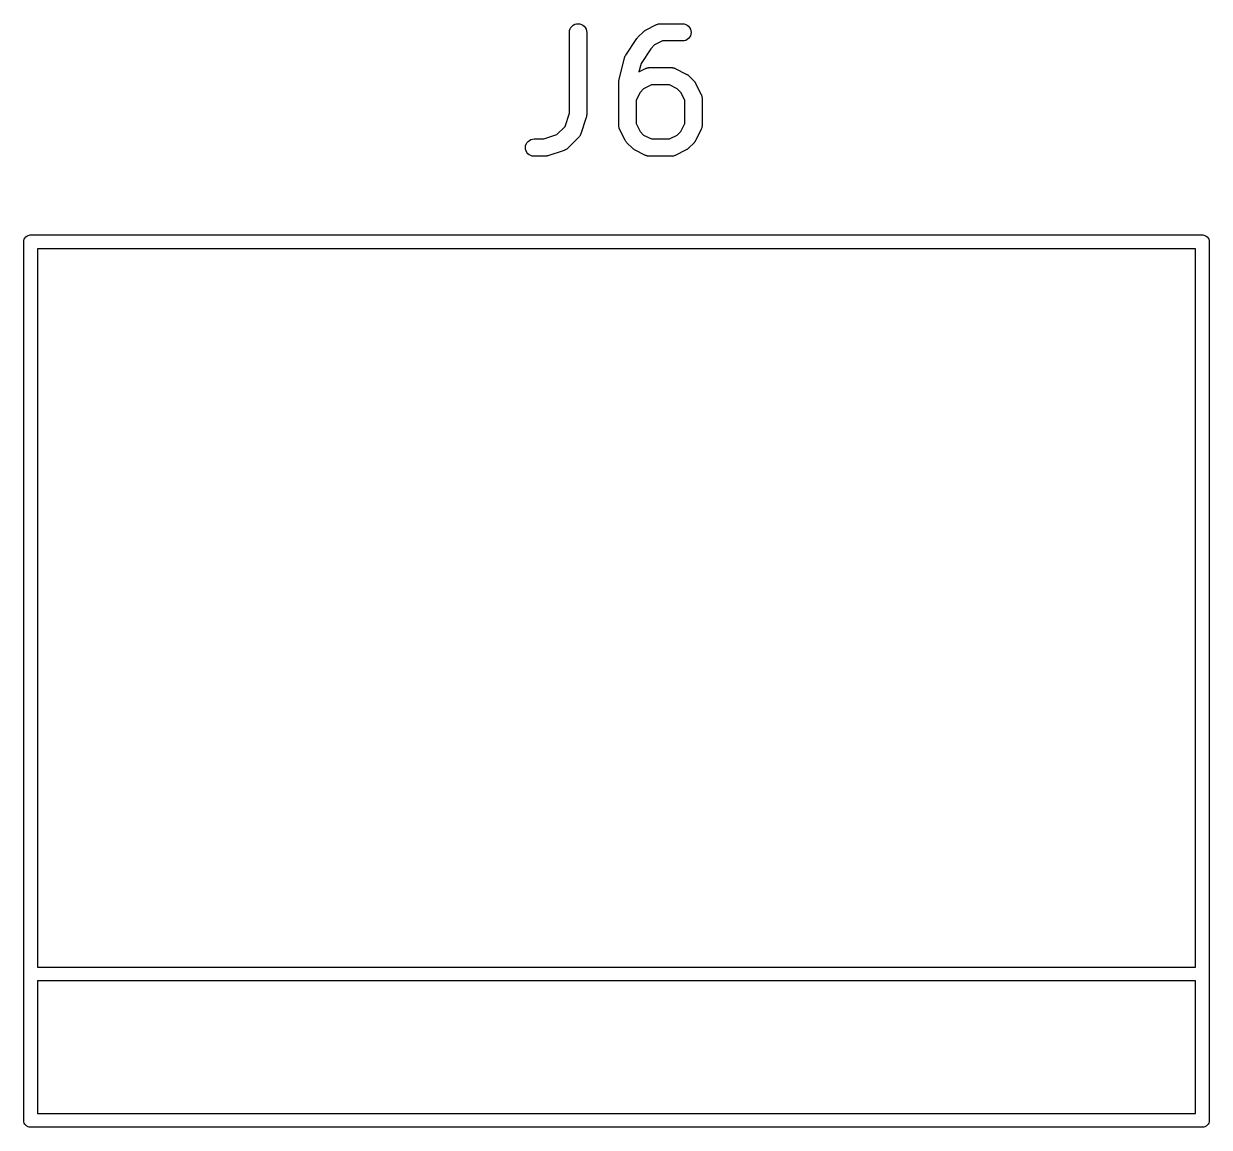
# Model space of a CAD drawing. Extents: x 61 to 193, y -174 to -70.
# Drawn here: x 88.84 to 99.12, y -79.56 to -69.99 of the extents above; entities that cross this region are included whole.
import ezdxf

# ---------------------------------------------------------------- set-up
doc = ezdxf.new("R2010")
doc.units = 0
doc.header["$MEASUREMENT"] = 0
doc.layers.add('BLACK', color=7, linetype='CONTINUOUS')

msp = doc.modelspace()

# ---------------------------------------------------------------- linework, layer by layer
at = {"layer": 'BLACK', "linetype": 'CONTINUOUS'}
for p, q in [((93.5848, -70.022), (93.5942, -70.0108)), ((93.5942, -70.0108), (93.6056, -70.0016)), ((93.6056, -70.0016), (93.6186, -69.9948)), ((93.6186, -69.9948), (93.6326, -69.9907)), ((93.6326, -69.9907), (93.6472, -69.9894)), ((93.6472, -69.9894), (93.6617, -69.9909)), ((93.6617, -69.9909), (93.6757, -69.9952)), ((93.6757, -69.9952), (93.6886, -70.0022)), ((93.6886, -70.0022), (93.6999, -70.0115)), ((94.2322, -70.0449), (94.3274, -69.9973)), ((94.3274, -69.9973), (94.3284, -69.9968)), ((94.3284, -69.9968), (94.3304, -69.9961)), ((94.3304, -69.9961), (94.3324, -69.995)), ((94.3324, -69.995), (94.3373, -69.9936)), ((94.3373, -69.9936), (94.3421, -69.9918)), ((94.3421, -69.9918), (94.3443, -69.9914)), ((94.3443, -69.9914), (94.3464, -69.9908)), ((94.3464, -69.9908), (94.3515, -69.9903)), ((94.3515, -69.9903), (94.3565, -69.9895)), ((94.3565, -69.9895), (94.3588, -69.9896)), ((94.3588, -69.9896), (94.361, -69.9894)), ((94.361, -69.9894), (94.5514, -69.9894)), ((94.5514, -69.9894), (94.5525, -69.9894)), ((94.5525, -69.9894), (94.567, -69.991)), ((94.567, -69.991), (94.581, -69.9954)), ((94.581, -69.9954), (94.5938, -70.0025)), ((94.5938, -70.0025), (94.605, -70.0119)), ((93.5717, -70.0633), (93.5733, -70.0488)), ((93.5717, -70.0644), (93.5717, -70.0633)), ((93.5717, -70.7665), (93.5717, -70.0644)), ((93.5733, -70.0488), (93.5777, -70.0348)), ((93.5777, -70.0348), (93.5848, -70.022)), ((93.6999, -70.0115), (93.7091, -70.0229)), ((93.7091, -70.0229), (93.716, -70.0358)), ((93.716, -70.0358), (93.7202, -70.0498)), ((93.7202, -70.0498), (93.7217, -70.0644)), ((93.7217, -70.0644), (93.7217, -70.7787)), ((94.1563, -70.1171), (94.1607, -70.1119)), ((94.1607, -70.1119), (94.1651, -70.1066)), ((94.1651, -70.1066), (94.2127, -70.059)), ((94.2127, -70.059), (94.2134, -70.0582)), ((94.2134, -70.0582), (94.2167, -70.0556)), ((94.2167, -70.0556), (94.2198, -70.0527)), ((94.2198, -70.0527), (94.2224, -70.051)), ((94.2224, -70.051), (94.2249, -70.0491)), ((94.2249, -70.0491), (94.2286, -70.0472)), ((94.2286, -70.0472), (94.2322, -70.0449)), ((94.6136, -70.1063), (94.6043, -70.1176)), ((94.605, -70.0119), (94.6142, -70.0233)), ((94.6206, -70.0934), (94.6136, -70.1063)), ((94.6142, -70.0233), (94.621, -70.0363)), ((94.6249, -70.0795), (94.6206, -70.0934)), ((94.621, -70.0363), (94.6251, -70.0503)), ((94.6264, -70.0649), (94.6249, -70.0795)), ((94.6251, -70.0503), (94.6264, -70.0649)), ((94.0605, -70.2609), (94.1557, -70.118)), ((94.1557, -70.118), (94.1558, -70.1179)), ((94.1558, -70.1179), (94.1563, -70.1171)), ((94.1558, -70.1179), (94.1558, -70.1179)), ((94.1558, -70.1179), (94.1558, -70.1179)), ((94.2764, -70.2074), (94.1925, -70.3333)), ((94.3101, -70.1736), (94.2764, -70.2074)), ((94.3787, -70.1394), (94.3101, -70.1736)), ((94.5514, -70.1394), (94.3787, -70.1394)), ((94.566, -70.138), (94.5514, -70.1394)), ((94.58, -70.1337), (94.566, -70.138)), ((94.5929, -70.1268), (94.58, -70.1337)), ((94.6043, -70.1176), (94.5929, -70.1268)), ((94.0025, -70.4748), (94.0501, -70.2843)), ((94.0501, -70.2843), (94.0504, -70.2833)), ((94.0504, -70.2833), (94.0521, -70.2786)), ((94.0521, -70.2786), (94.0536, -70.2738)), ((94.0536, -70.2738), (94.0547, -70.2717)), ((94.0547, -70.2717), (94.0555, -70.2696)), ((94.0555, -70.2696), (94.0581, -70.2653)), ((94.0581, -70.2653), (94.0605, -70.2609)), ((94.1925, -70.3333), (94.1739, -70.4074)), ((94.1739, -70.4074), (94.2322, -70.3783)), ((94.2322, -70.3783), (94.2331, -70.3778)), ((94.2331, -70.3778), (94.2352, -70.377)), ((94.2352, -70.377), (94.2371, -70.376)), ((94.2371, -70.376), (94.242, -70.3745)), ((94.242, -70.3745), (94.2469, -70.3727)), ((94.2469, -70.3727), (94.249, -70.3724)), ((94.249, -70.3724), (94.2511, -70.3718)), ((94.2511, -70.3718), (94.2563, -70.3713)), ((94.2563, -70.3713), (94.2613, -70.3705)), ((94.2613, -70.3705), (94.2635, -70.3705)), ((94.2635, -70.3705), (94.2657, -70.3703)), ((94.2657, -70.3703), (94.4562, -70.3703)), ((94.4562, -70.3703), (94.4572, -70.3703)), ((94.4572, -70.3703), (94.4594, -70.3706)), ((94.4594, -70.3706), (94.4616, -70.3705)), ((94.4616, -70.3705), (94.4667, -70.3714)), ((94.4667, -70.3714), (94.4718, -70.372)), ((94.4718, -70.372), (94.4739, -70.3726)), ((94.4739, -70.3726), (94.4761, -70.373)), ((94.4761, -70.373), (94.4809, -70.3748)), ((94.4809, -70.3748), (94.4857, -70.3764)), ((94.4857, -70.3764), (94.4877, -70.3775)), ((94.4877, -70.3775), (94.4897, -70.3783)), ((94.4897, -70.3783), (94.585, -70.4259)), ((94.0002, -70.4919), (94.0004, -70.4906)), ((94.0002, -70.493), (94.0002, -70.4919)), ((94.0002, -70.8739), (94.0002, -70.493)), ((94.0003, -70.4892), (94.0012, -70.4833)), ((94.0004, -70.4906), (94.0003, -70.4892)), ((94.0012, -70.4833), (94.0019, -70.4774)), ((94.0019, -70.4774), (94.0023, -70.4761)), ((94.0023, -70.4761), (94.0025, -70.4748)), ((94.2834, -70.5203), (94.2149, -70.5546)), ((94.4385, -70.5203), (94.2834, -70.5203)), ((94.507, -70.5546), (94.4385, -70.5203)), ((94.585, -70.4259), (94.5859, -70.4263)), ((94.5859, -70.4263), (94.5894, -70.4286)), ((94.5894, -70.4286), (94.5931, -70.4306)), ((94.5931, -70.4306), (94.5956, -70.4326)), ((94.5956, -70.4326), (94.5982, -70.4343)), ((94.5982, -70.4343), (94.6012, -70.4372)), ((94.6012, -70.4372), (94.6045, -70.4399)), ((94.6045, -70.4399), (94.6521, -70.4875)), ((94.6521, -70.4875), (94.6528, -70.4883)), ((94.6528, -70.4883), (94.6554, -70.4916)), ((94.6554, -70.4916), (94.6583, -70.4946)), ((94.6583, -70.4946), (94.66, -70.4973)), ((94.66, -70.4973), (94.6619, -70.4997)), ((94.6619, -70.4997), (94.6639, -70.5035)), ((94.6639, -70.5035), (94.6661, -70.507)), ((94.6661, -70.507), (94.7137, -70.6023)), ((94.1845, -70.585), (94.1502, -70.6535)), ((94.2149, -70.5546), (94.1845, -70.585)), ((94.5374, -70.585), (94.507, -70.5546)), ((94.5717, -70.6535), (94.5374, -70.585)), ((94.7137, -70.6023), (94.7142, -70.6032)), ((94.7142, -70.6032), (94.715, -70.6053)), ((94.715, -70.6053), (94.716, -70.6072)), ((94.716, -70.6072), (94.7175, -70.6121)), ((94.7175, -70.6121), (94.7193, -70.6169)), ((94.7193, -70.6169), (94.7196, -70.6191)), ((94.7196, -70.6191), (94.7202, -70.6212)), ((94.7202, -70.6212), (94.7207, -70.6263)), ((94.7207, -70.6263), (94.7215, -70.6314)), ((94.1502, -70.6535), (94.1502, -70.8562)), ((94.5717, -70.8562), (94.5717, -70.6535)), ((94.7215, -70.6314), (94.7215, -70.6336)), ((94.7215, -70.6336), (94.7217, -70.6358)), ((94.7217, -70.6358), (94.7217, -70.8739)), ((93.5335, -70.881), (93.5717, -70.7665)), ((93.7178, -70.8024), (93.6702, -70.9452)), ((93.7188, -70.7983), (93.7178, -70.8024)), ((93.72, -70.7943), (93.7188, -70.7983)), ((93.7204, -70.7912), (93.72, -70.7943)), ((93.7211, -70.7881), (93.7204, -70.7912)), ((93.7212, -70.7839), (93.7211, -70.7881)), ((93.7217, -70.7797), (93.7212, -70.7839)), ((93.7217, -70.7787), (93.7217, -70.7797)), ((93.4633, -70.9512), (93.5335, -70.881)), ((94.0005, -70.8761), (94.0002, -70.8739)), ((94.0004, -70.8783), (94.0005, -70.8761)), ((94.0012, -70.8834), (94.0004, -70.8783)), ((94.0017, -70.8885), (94.0012, -70.8834)), ((94.0023, -70.8906), (94.0017, -70.8885)), ((94.0026, -70.8928), (94.0023, -70.8906)), ((94.0044, -70.8976), (94.0026, -70.8928)), ((94.0059, -70.9025), (94.0044, -70.8976)), ((94.0069, -70.9044), (94.0059, -70.9025)), ((94.0077, -70.9065), (94.0069, -70.9044)), ((94.0082, -70.9074), (94.0077, -70.9065)), ((94.0558, -71.0027), (94.0082, -70.9074)), ((94.1502, -70.8562), (94.1845, -70.9247)), ((94.1845, -70.9247), (94.2149, -70.9551)), ((94.507, -70.9551), (94.5374, -70.9247)), ((94.5374, -70.9247), (94.5717, -70.8562)), ((94.7137, -70.9074), (94.6661, -71.0027)), ((94.7145, -70.9054), (94.7137, -70.9074)), ((94.7156, -70.9034), (94.7145, -70.9054)), ((94.7171, -70.8986), (94.7156, -70.9034)), ((94.719, -70.8938), (94.7171, -70.8986)), ((94.7194, -70.8916), (94.719, -70.8938)), ((94.72, -70.8895), (94.7194, -70.8916)), ((94.7206, -70.8844), (94.72, -70.8895)), ((94.7215, -70.8794), (94.7206, -70.8844)), ((94.7217, -70.875), (94.7214, -70.8771)), ((94.7214, -70.8771), (94.7215, -70.8794)), ((94.7217, -70.8739), (94.7217, -70.875)), ((93.1922, -71.0493), (93.1966, -71.0353)), ((93.1966, -71.0353), (93.2035, -71.0224)), ((93.2035, -71.0224), (93.2129, -71.0112)), ((93.2129, -71.0112), (93.2242, -71.0019)), ((93.2242, -71.0019), (93.2371, -70.995)), ((93.2371, -70.995), (93.2511, -70.9908)), ((93.2511, -70.9908), (93.2657, -70.9894)), ((93.2657, -70.9894), (93.3488, -70.9894)), ((93.3488, -70.9894), (93.4633, -70.9512)), ((93.6521, -70.9746), (93.5568, -71.0698)), ((93.6535, -70.9729), (93.6521, -70.9746)), ((93.6551, -70.9714), (93.6535, -70.9729)), ((93.6581, -70.9672), (93.6551, -70.9714)), ((93.6614, -70.9632), (93.6581, -70.9672)), ((93.6624, -70.9613), (93.6614, -70.9632)), ((93.6637, -70.9595), (93.6624, -70.9613)), ((93.6659, -70.9549), (93.6637, -70.9595)), ((93.6683, -70.9503), (93.6659, -70.9549)), ((93.6689, -70.9482), (93.6683, -70.9503)), ((93.6699, -70.9462), (93.6689, -70.9482)), ((93.6702, -70.9452), (93.6699, -70.9462)), ((94.058, -71.0063), (94.0558, -71.0027)), ((94.06, -71.01), (94.058, -71.0063)), ((94.0619, -71.0124), (94.06, -71.01)), ((94.0636, -71.0151), (94.0619, -71.0124)), ((94.0665, -71.0181), (94.0636, -71.0151)), ((94.0691, -71.0214), (94.0665, -71.0181)), ((94.0698, -71.0222), (94.0691, -71.0214)), ((94.1174, -71.0698), (94.0698, -71.0222)), ((94.2149, -70.9551), (94.2834, -70.9894)), ((94.2834, -70.9894), (94.4385, -70.9894)), ((94.4385, -70.9894), (94.507, -70.9551)), ((94.6521, -71.0222), (94.6045, -71.0698)), ((94.6548, -71.0189), (94.6521, -71.0222)), ((94.6577, -71.0159), (94.6548, -71.0189)), ((94.6594, -71.0133), (94.6577, -71.0159)), ((94.6614, -71.0109), (94.6594, -71.0133)), ((94.6634, -71.0072), (94.6614, -71.0109)), ((94.6657, -71.0036), (94.6634, -71.0072)), ((94.6661, -71.0027), (94.6657, -71.0036)), ((93.1907, -71.0639), (93.1922, -71.0493)), ((93.192, -71.0784), (93.1907, -71.0639)), ((93.1962, -71.0925), (93.192, -71.0784)), ((93.203, -71.1054), (93.1962, -71.0925)), ((93.2121, -71.1169), (93.203, -71.1054)), ((93.2233, -71.1263), (93.2121, -71.1169)), ((93.2362, -71.1333), (93.2233, -71.1263)), ((93.2501, -71.1377), (93.2362, -71.1333)), ((93.2647, -71.1394), (93.2501, -71.1377)), ((93.2657, -71.1394), (93.2647, -71.1394)), ((93.361, -71.1394), (93.2657, -71.1394)), ((93.3651, -71.139), (93.361, -71.1394)), ((93.3694, -71.1389), (93.3651, -71.139)), ((93.3724, -71.1383), (93.3694, -71.1389)), ((93.3755, -71.138), (93.3724, -71.1383)), ((93.3796, -71.1367), (93.3755, -71.138)), ((93.3837, -71.1359), (93.3796, -71.1367)), ((93.3847, -71.1355), (93.3837, -71.1359)), ((93.5275, -71.0879), (93.3847, -71.1355)), ((93.5295, -71.087), (93.5275, -71.0879)), ((93.5317, -71.0864), (93.5295, -71.087)), ((93.5362, -71.084), (93.5317, -71.0864)), ((93.5409, -71.082), (93.5362, -71.084)), ((93.5427, -71.0807), (93.5409, -71.082)), ((93.5447, -71.0797), (93.5427, -71.0807)), ((93.5487, -71.0765), (93.5447, -71.0797)), ((93.5528, -71.0735), (93.5487, -71.0765)), ((93.5544, -71.0719), (93.5528, -71.0735)), ((93.5561, -71.0705), (93.5544, -71.0719)), ((93.5568, -71.0698), (93.5561, -71.0705)), ((94.1207, -71.0725), (94.1174, -71.0698)), ((94.1237, -71.0754), (94.1207, -71.0725)), ((94.1263, -71.0771), (94.1237, -71.0754)), ((94.1288, -71.0791), (94.1263, -71.0771)), ((94.1325, -71.0811), (94.1288, -71.0791)), ((94.136, -71.0834), (94.1325, -71.0811)), ((94.1369, -71.0838), (94.136, -71.0834)), ((94.2322, -71.1315), (94.1369, -71.0838)), ((94.2342, -71.1323), (94.2322, -71.1315)), ((94.2362, -71.1333), (94.2342, -71.1323)), ((94.241, -71.1349), (94.2362, -71.1333)), ((94.2458, -71.1367), (94.241, -71.1349)), ((94.248, -71.1371), (94.2458, -71.1367)), ((94.2501, -71.1377), (94.248, -71.1371)), ((94.2552, -71.1383), (94.2501, -71.1377)), ((94.2603, -71.1392), (94.2552, -71.1383)), ((94.2625, -71.1391), (94.2603, -71.1392)), ((94.2647, -71.1394), (94.2625, -71.1391)), ((94.2657, -71.1394), (94.2647, -71.1394)), ((94.4562, -71.1394), (94.2657, -71.1394)), ((94.4584, -71.1392), (94.4562, -71.1394)), ((94.4606, -71.1393), (94.4584, -71.1392)), ((94.4656, -71.1385), (94.4606, -71.1393)), ((94.4708, -71.138), (94.4656, -71.1385)), ((94.4729, -71.1373), (94.4708, -71.138)), ((94.4751, -71.137), (94.4729, -71.1373)), ((94.4799, -71.1352), (94.4751, -71.137)), ((94.4848, -71.1337), (94.4799, -71.1352)), ((94.4867, -71.1327), (94.4848, -71.1337)), ((94.4888, -71.1319), (94.4867, -71.1327)), ((94.4897, -71.1315), (94.4888, -71.1319)), ((94.585, -71.0838), (94.4897, -71.1315)), ((94.5885, -71.0816), (94.585, -71.0838)), ((94.5923, -71.0797), (94.5885, -71.0816)), ((94.5947, -71.0777), (94.5923, -71.0797)), ((94.5974, -71.0761), (94.5947, -71.0777)), ((94.6004, -71.0732), (94.5974, -71.0761)), ((94.6037, -71.0705), (94.6004, -71.0732)), ((94.6045, -71.0698), (94.6037, -71.0705)), ((88.8409, -71.8702), (88.8443, -71.8589)), ((88.8443, -71.8589), (88.8499, -71.8485)), ((88.8499, -71.8485), (88.8574, -71.8394)), ((88.8574, -71.8394), (88.8665, -71.8319)), ((88.8665, -71.8319), (88.8769, -71.8263)), ((88.8769, -71.8263), (88.8882, -71.8229)), ((88.8882, -71.8229), (88.8971, -71.822)), ((88.8971, -71.822), (88.9, -71.8217)), ((88.9, -71.8217), (88.9029, -71.822)), ((88.9029, -71.822), (99.0571, -71.822)), ((99.0571, -71.822), (99.06, -71.8217)), ((99.06, -71.8217), (99.0629, -71.822)), ((99.0629, -71.822), (99.0718, -71.8229)), ((99.0718, -71.8229), (99.0831, -71.8263)), ((99.0831, -71.8263), (99.0935, -71.8319)), ((99.0935, -71.8319), (99.1026, -71.8394)), ((99.1026, -71.8394), (99.1101, -71.8485)), ((99.1101, -71.8485), (99.1157, -71.8589)), ((99.1157, -71.8589), (99.1191, -71.8702)), ((88.8397, -71.882), (88.8409, -71.8702)), ((88.84, -71.8849), (88.8397, -71.882)), ((88.84, -78.229), (88.84, -71.8849)), ((88.96, -71.942), (88.96, -78.172)), ((99, -71.942), (88.96, -71.942)), ((99, -78.172), (99, -71.942)), ((99.1191, -71.8702), (99.1203, -71.882)), ((99.1203, -71.882), (99.12, -71.8849)), ((99.12, -71.8849), (99.12, -78.2291)), ((88.8397, -78.232), (88.84, -78.229)), ((88.84, -78.235), (88.8397, -78.232)), ((88.84, -79.499), (88.84, -78.235)), ((88.96, -78.172), (99, -78.172)), ((99.12, -78.2291), (99.1203, -78.232)), ((99.1203, -78.232), (99.12, -78.2349)), ((99.12, -78.2349), (99.12, -79.4991)), ((88.96, -78.292), (88.96, -79.442)), ((99, -78.292), (88.96, -78.292)), ((99, -79.442), (99, -78.292)), ((88.96, -79.442), (99, -79.442)), ((88.8397, -79.502), (88.84, -79.499)), ((88.8409, -79.5138), (88.8397, -79.502)), ((88.8443, -79.5251), (88.8409, -79.5138)), ((88.8499, -79.5355), (88.8443, -79.5251)), ((88.8574, -79.5446), (88.8499, -79.5355)), ((88.8665, -79.5521), (88.8574, -79.5446)), ((88.8769, -79.5577), (88.8665, -79.5521)), ((88.8882, -79.5611), (88.8769, -79.5577)), ((88.8971, -79.562), (88.8882, -79.5611)), ((88.9, -79.5623), (88.8971, -79.562)), ((88.8971, -79.562), (88.8971, -79.562)), ((88.9029, -79.562), (88.9, -79.5623)), ((99.0571, -79.562), (88.9029, -79.562)), ((99.06, -79.5623), (99.0571, -79.562)), ((99.0629, -79.562), (99.06, -79.5623)), ((99.0718, -79.5611), (99.0629, -79.562)), ((99.0629, -79.562), (99.0629, -79.562)), ((99.0831, -79.5577), (99.0718, -79.5611)), ((99.0935, -79.5521), (99.0831, -79.5577)), ((99.1026, -79.5446), (99.0935, -79.5521)), ((99.1101, -79.5355), (99.1026, -79.5446)), ((99.1157, -79.5251), (99.1101, -79.5355)), ((99.1191, -79.5138), (99.1157, -79.5251)), ((99.1203, -79.502), (99.1191, -79.5138)), ((99.12, -79.4991), (99.1203, -79.502))]:
    msp.add_line(p, q, dxfattribs=at)

doc.saveas('drawing.dxf')
